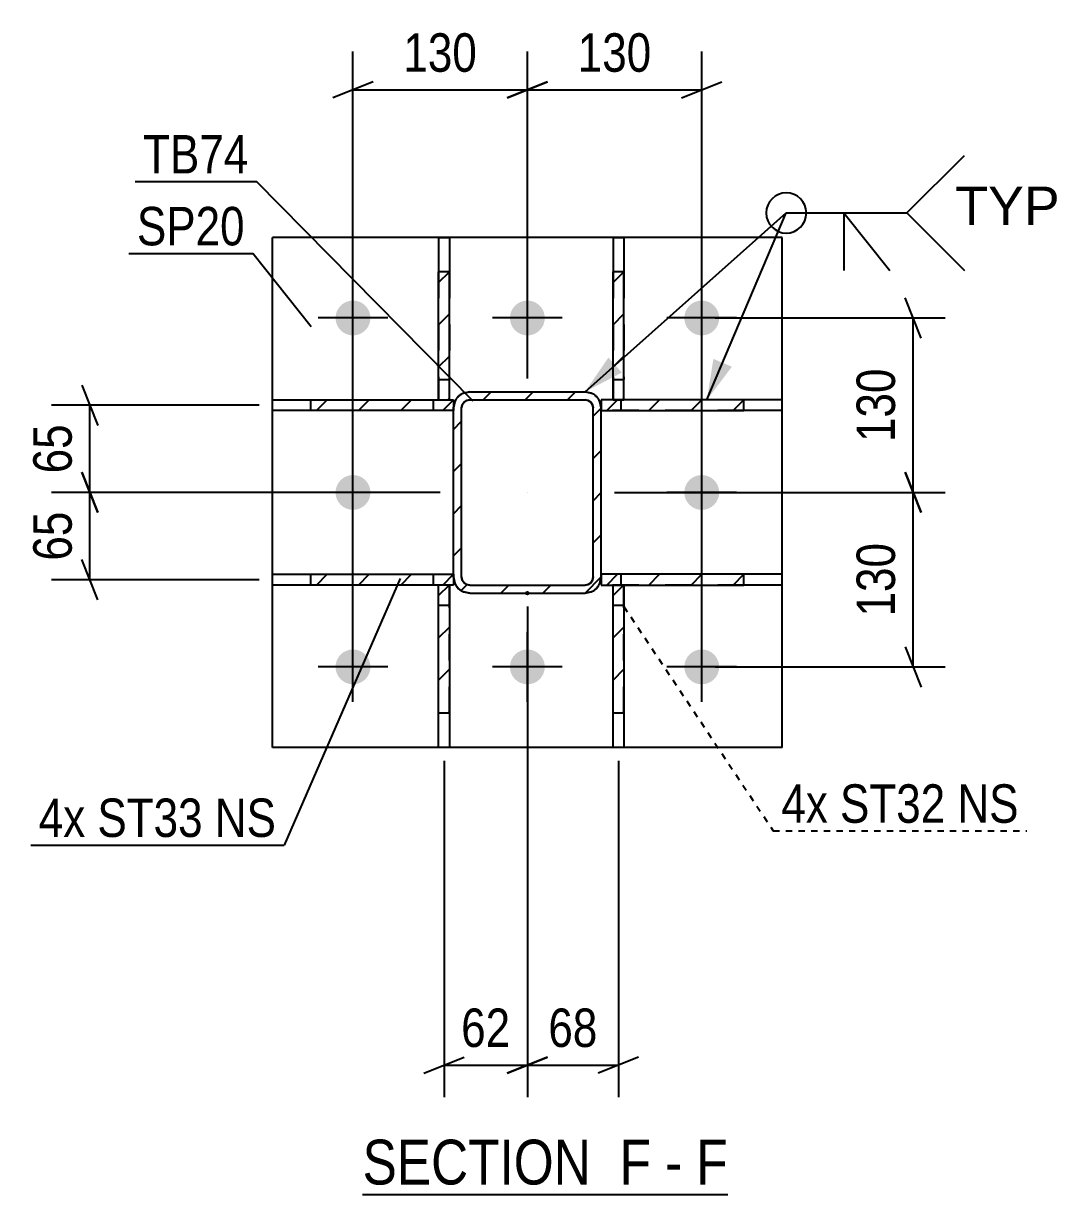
# Model space of a CAD drawing. Header units: millimetres. Extents: x 0 to 1779, y 0 to 560.
# Drawn here: x 1342.4 to 1419.7, y 42 to 129.2 of the extents above; entities that cross this region are included whole.
import ezdxf

# ---------------------------------------------------------------- set-up
doc = ezdxf.new("R2010")
doc.units = ezdxf.units.MM
for name, pattern in [('DXK_LINE_DOT2', [3.9198, 1.9599, -1.9599]), ('DXK_LINE_DOT3', [5.9187, 2.979, -0.9799, 0.9799, -0.9799]), ('DXK_LINE_DOT4', [0.9408, 0.4704, -0.4704])]:
    doc.linetypes.add(name, pattern=pattern)
doc.styles.add('Arial', font='ARIAL.TTF', dxfattribs={"height": 0.2})
doc.styles.add('Arial Narrow', font='ARIALN.TTF', dxfattribs={"height": 0.2})

# ---------------------------------------------------------------- blocks, each defined once
blk = doc.blocks.new('Unknown-814185208-17 - 2224')
at = {"color": 6, "linetype": 'Continuous'}
blk.add_line((1367.694, 41.95), (1394.91, 41.95), dxfattribs=at)
at = {"color": 0, "linetype": 'Continuous'}
for points in [[(1385.803, 42.7), (1385.803, 46.2), (1367.694, 46.2), (1367.694, 42.7)], [(1389.194, 42.7), (1389.194, 46.2), (1386.853, 46.2), (1386.853, 42.7)], [(1391.519, 42.7), (1391.519, 46.2), (1390.244, 46.2), (1390.244, 42.7)], [(1394.91, 42.7), (1394.91, 46.2), (1392.569, 46.2), (1392.569, 42.7)]]:
    blk.add_wipeout(points, dxfattribs=at)
at = {"color": 7, "linetype": 'Continuous', "style": 'Arial Narrow'}
for s, height, p in [('SECTION ', 3.3405, (1367.694, 42.7)), ('F', 3.34, (1386.853, 42.7)), ('F', 3.34, (1392.569, 42.7)), ('-', 3.34, (1390.244, 42.7))]:
    blk.add_text(s, height=height, dxfattribs=at).set_placement(p)
blk = doc.blocks.new('Part-814185208-2299 - 2224')
at = {"linetype": 'Continuous'}
h = blk.add_hatch(dxfattribs=at)
h.set_pattern_fill('', scale=0.7, style=0, pattern_type=0)
h.set_pattern_definition([(45, (1374.162, 110.717), (-1.57154, 1.57154), [])])
h.paths.add_polyline_path([(1374.162, 101.181), (1374.162, 110.717), (1373.362, 110.717), (1373.362, 101.181)])
at = {"color": 2, "linetype": 'Continuous'}
for p, q in [((1373.362, 113.271), (1373.362, 110.717)), ((1373.362, 113.271), (1374.162, 113.271)), ((1374.162, 113.271), (1374.162, 110.717)), ((1373.362, 101.181), (1373.362, 110.717)), ((1374.162, 110.717), (1373.362, 110.717)), ((1374.162, 101.181), (1374.162, 110.717)), ((1373.362, 101.181), (1374.162, 101.181))]:
    blk.add_line(p, q, dxfattribs=at)
at = {"color": 7, "linetype": 'DXK_LINE_DOT2'}
for p, q in [((1373.362, 110.717), (1373.362, 101.181)), ((1374.162, 110.717), (1374.162, 102.681)), ((1373.362, 102.681), (1374.162, 102.681)), ((1374.162, 101.181), (1374.162, 102.681)), ((1373.362, 101.181), (1374.162, 101.181))]:
    blk.add_line(p, q, dxfattribs=at)
blk = doc.blocks.new('Part-814185208-2275 - 2224')
at = {"linetype": 'Continuous'}
h = blk.add_hatch(dxfattribs=at)
h.set_pattern_fill('', scale=0.7, style=0, pattern_type=0)
h.set_pattern_definition([(45, (1385.4775, 87.972), (-1.57154, 1.57154), [])])
h.paths.add_polyline_path([(1385.386, 87.513), (1385.477, 87.972), (1385.477, 100.572), (1385.386, 101.031), (1385.126, 101.421), (1384.737, 101.681), (1384.277, 101.772), (1375.677, 101.772), (1375.218, 101.681), (1374.829, 101.421), (1374.569, 101.031), (1374.477, 100.572), (1374.477, 87.972), (1374.569, 87.513), (1374.829, 87.124), (1375.218, 86.863), (1375.677, 86.772), (1384.277, 86.772), (1384.737, 86.863), (1385.126, 87.124)])
h.paths.add_polyline_path([(1384.507, 87.418), (1384.277, 87.372), (1375.677, 87.372), (1375.448, 87.418), (1375.253, 87.548), (1375.123, 87.742), (1375.077, 87.972), (1375.077, 100.572), (1375.123, 100.802), (1375.253, 100.996), (1375.448, 101.126), (1375.677, 101.172), (1384.277, 101.172), (1384.507, 101.126), (1384.702, 100.996), (1384.832, 100.802), (1384.877, 100.572), (1384.877, 87.972), (1384.832, 87.742), (1384.702, 87.548)])
blk.add_hatch(color=30, dxfattribs=at).paths.add_polyline_path([(1379.977, 86.672, -1), (1379.977, 86.872, -1)])
at = {"color": 7, "linetype": 'DXK_LINE_DOT2'}
for p, q in [((1375.218, 101.681), (1375.677, 101.772)), ((1375.677, 101.772), (1384.277, 101.772)), ((1384.277, 101.772), (1384.737, 101.681)), ((1374.477, 100.572), (1374.569, 101.031)), ((1374.477, 87.972), (1374.477, 100.572)), ((1375.123, 100.802), (1375.077, 100.572)), ((1375.077, 87.972), (1375.077, 100.572)), ((1375.253, 100.996), (1375.123, 100.802)), ((1375.448, 101.126), (1375.253, 100.996)), ((1375.677, 101.172), (1375.448, 101.126)), ((1375.677, 101.172), (1384.277, 101.172)), ((1384.507, 101.126), (1384.277, 101.172)), ((1384.702, 100.996), (1384.507, 101.126)), ((1384.832, 100.802), (1384.702, 100.996)), ((1384.877, 100.572), (1384.832, 100.802)), ((1384.877, 87.972), (1384.877, 100.572)), ((1385.386, 101.031), (1385.477, 100.572)), ((1385.477, 87.972), (1385.477, 100.572)), ((1374.569, 87.513), (1374.477, 87.972)), ((1375.077, 87.972), (1375.123, 87.742)), ((1375.123, 87.742), (1375.253, 87.548)), ((1375.253, 87.548), (1375.448, 87.418)), ((1375.448, 87.418), (1375.677, 87.372)), ((1375.677, 87.372), (1384.277, 87.372)), ((1384.277, 87.372), (1384.507, 87.418)), ((1384.507, 87.418), (1384.702, 87.548)), ((1384.702, 87.548), (1384.832, 87.742)), ((1384.832, 87.742), (1384.877, 87.972)), ((1385.477, 87.972), (1385.386, 87.513)), ((1375.677, 86.772), (1375.218, 86.863)), ((1375.677, 86.772), (1384.277, 86.772)), ((1384.737, 86.863), (1384.277, 86.772))]:
    blk.add_line(p, q, dxfattribs=at)
at = {"color": 2, "linetype": 'Continuous'}
for p, q in [((1375.677, 101.772), (1375.218, 101.681)), ((1375.677, 101.772), (1384.277, 101.772)), ((1384.737, 101.681), (1384.277, 101.772)), ((1374.569, 101.031), (1374.477, 100.572)), ((1374.477, 87.972), (1374.477, 100.572)), ((1375.077, 100.572), (1375.123, 100.802)), ((1375.077, 87.972), (1375.077, 100.572)), ((1375.123, 100.802), (1375.253, 100.996)), ((1375.253, 100.996), (1375.448, 101.126)), ((1375.448, 101.126), (1375.677, 101.172)), ((1375.677, 101.172), (1384.277, 101.172)), ((1384.277, 101.172), (1384.507, 101.126)), ((1384.507, 101.126), (1384.702, 100.996)), ((1384.702, 100.996), (1384.832, 100.802)), ((1384.832, 100.802), (1384.877, 100.572)), ((1384.877, 87.972), (1384.877, 100.572)), ((1385.477, 100.572), (1385.386, 101.031)), ((1385.477, 87.972), (1385.477, 100.572)), ((1374.477, 87.972), (1374.569, 87.513)), ((1375.123, 87.742), (1375.077, 87.972)), ((1375.253, 87.548), (1375.123, 87.742)), ((1375.448, 87.418), (1375.253, 87.548)), ((1375.677, 87.372), (1375.448, 87.418)), ((1375.677, 87.372), (1384.277, 87.372)), ((1384.507, 87.418), (1384.277, 87.372)), ((1384.702, 87.548), (1384.507, 87.418)), ((1384.832, 87.742), (1384.702, 87.548)), ((1384.877, 87.972), (1384.832, 87.742)), ((1385.386, 87.513), (1385.477, 87.972)), ((1375.218, 86.863), (1375.677, 86.772)), ((1375.677, 86.772), (1384.277, 86.772)), ((1384.277, 86.772), (1384.737, 86.863))]:
    blk.add_line(p, q, dxfattribs=at)
at = {"color": 7, "linetype": 'DXK_LINE_DOT3'}
blk.add_line((1379.977, 94.272), (1379.977, 94.272), dxfattribs=at)
at = {"color": 30, "linetype": 'DXK_LINE_DOT3'}
blk.add_line((1379.977, 86.772), (1379.977, 86.772), dxfattribs=at)
at = {"color": 30, "linetype": 'Continuous'}
blk.add_circle((1379.977, 86.772), 0.1, dxfattribs=at)
at = {"color": 7, "linetype": 'DXK_LINE_DOT2'}
for centre, start, end in [((1375.677, 100.572), 112.49995, 157.49995), ((1384.277, 100.572), 22.49995, 67.49995), ((1375.677, 87.972), 202.49995, 247.49995), ((1384.277, 87.972), 292.49995, 337.49995)]:
    blk.add_arc(centre, 1.2, start, end, dxfattribs=at)
at = {"color": 2, "linetype": 'Continuous'}
for centre, start, end in [((1375.677, 100.572), 112.49995, 157.49995), ((1384.277, 100.572), 22.49995, 67.49995), ((1375.677, 87.972), 202.49995, 247.49995), ((1384.277, 87.972), 292.49995, 337.49995)]:
    blk.add_arc(centre, 1.2, start, end, dxfattribs=at)
blk = doc.blocks.new('Bolt-814185208-2355 - 2224')
at = {"linetype": 'Continuous'}
for points in [[(1365.677, 107.272, -1), (1368.277, 107.272, -1)], [(1378.677, 107.272, -1), (1381.277, 107.272, -1)], [(1391.677, 107.272, -1), (1394.277, 107.272, -1)], [(1365.677, 94.272, -1), (1368.277, 94.272, -1)], [(1391.677, 94.272, -1), (1394.277, 94.272, -1)], [(1365.677, 81.272, -1), (1368.277, 81.272, -1)], [(1378.677, 81.272, -1), (1381.277, 81.272, -1)], [(1391.677, 81.272, -1), (1394.277, 81.272, -1)]]:
    blk.add_hatch(color=1, dxfattribs=at).paths.add_polyline_path(points)
at = {"color": 1, "linetype": 'Continuous'}
for p, q in [((1366.977, 104.672), (1366.977, 109.872)), ((1379.977, 104.672), (1379.977, 109.872)), ((1392.977, 104.672), (1392.977, 109.872)), ((1369.577, 107.272), (1364.377, 107.272)), ((1382.577, 107.272), (1377.377, 107.272)), ((1395.577, 107.272), (1390.377, 107.272)), ((1366.977, 91.672), (1366.977, 96.872)), ((1392.977, 91.672), (1392.977, 96.872)), ((1369.577, 94.272), (1364.377, 94.272)), ((1395.577, 94.272), (1390.377, 94.272)), ((1366.977, 78.672), (1366.977, 83.872)), ((1379.977, 78.672), (1379.977, 83.872)), ((1392.977, 78.672), (1392.977, 83.872)), ((1369.577, 81.272), (1364.377, 81.272)), ((1382.577, 81.272), (1377.377, 81.272)), ((1395.577, 81.272), (1390.377, 81.272))]:
    blk.add_line(p, q, dxfattribs=at)
blk = doc.blocks.new('Part-814185208-2300 - 2224')
at = {"linetype": 'Continuous'}
h = blk.add_hatch(dxfattribs=at)
h.set_pattern_fill('', scale=0.7, style=0, pattern_type=0)
h.set_pattern_definition([(45, (1387.162, 87.3807), (-1.57154, 1.57154), [])])
h.paths.add_polyline_path([(1387.162, 77.829), (1387.162, 87.381), (1386.362, 87.381), (1386.362, 77.829)])
at = {"color": 7, "linetype": 'DXK_LINE_DOT2'}
for p, q in [((1386.362, 85.881), (1386.362, 87.381)), ((1386.362, 87.381), (1387.162, 87.381)), ((1387.162, 77.829), (1387.162, 87.381)), ((1386.362, 85.881), (1387.162, 85.881)), ((1386.362, 77.829), (1386.362, 85.881))]:
    blk.add_line(p, q, dxfattribs=at)
at = {"color": 2, "linetype": 'Continuous'}
for p, q in [((1386.362, 77.829), (1386.362, 87.381)), ((1386.362, 87.381), (1387.162, 87.381)), ((1387.162, 87.381), (1387.162, 77.829)), ((1386.362, 75.271), (1386.362, 77.829)), ((1387.162, 77.829), (1386.362, 77.829)), ((1387.162, 77.829), (1387.162, 75.271)), ((1387.162, 75.271), (1386.362, 75.271))]:
    blk.add_line(p, q, dxfattribs=at)
blk = doc.blocks.new('Part-814185208-2284 - 2224')
at = {"linetype": 'Continuous'}
h = blk.add_hatch(dxfattribs=at)
h.set_pattern_fill('', scale=0.7, style=0, pattern_type=0)
h.set_pattern_definition([(45, (1387.1615, 110.717), (-1.57154, 1.57154), [])])
h.paths.add_polyline_path([(1387.161, 101.181), (1387.162, 110.717), (1386.362, 110.717), (1386.361, 101.181)])
at = {"color": 2, "linetype": 'Continuous'}
for p, q in [((1386.362, 113.271), (1386.362, 110.717)), ((1386.362, 113.271), (1387.162, 113.271)), ((1387.162, 113.271), (1387.162, 110.717)), ((1386.361, 101.181), (1386.362, 110.717)), ((1387.162, 110.717), (1386.362, 110.717)), ((1387.161, 101.181), (1387.162, 110.717)), ((1386.361, 101.181), (1387.161, 101.181))]:
    blk.add_line(p, q, dxfattribs=at)
at = {"color": 7, "linetype": 'DXK_LINE_DOT2'}
for p, q in [((1386.362, 110.717), (1386.361, 101.181)), ((1387.162, 110.717), (1387.161, 102.681)), ((1386.361, 102.681), (1387.161, 102.681)), ((1387.161, 101.181), (1387.161, 102.681)), ((1386.361, 101.181), (1387.161, 101.181))]:
    blk.add_line(p, q, dxfattribs=at)
blk = doc.blocks.new('Part-814185208-2413 - 2224')
at = {"linetype": 'Continuous'}
h = blk.add_hatch(dxfattribs=at)
h.set_pattern_fill('', scale=0.7, style=0, pattern_type=0)
h.set_pattern_definition([(45, (1396.1255, 101.1707), (-1.57154, 1.57154), [])])
h.paths.add_polyline_path([(1396.126, 100.371), (1396.126, 101.171), (1385.478, 101.171), (1385.478, 100.371)])
at = {"color": 7, "linetype": 'DXK_LINE_DOT2'}
for p, q in [((1396.126, 101.171), (1385.478, 101.171)), ((1385.478, 101.171), (1385.478, 100.371)), ((1396.126, 100.371), (1385.478, 100.371)), ((1386.978, 100.371), (1386.978, 101.171))]:
    blk.add_line(p, q, dxfattribs=at)
at = {"color": 2, "linetype": 'Continuous'}
for p, q in [((1396.126, 101.171), (1385.478, 101.171)), ((1385.478, 101.171), (1385.478, 100.371)), ((1385.478, 100.371), (1396.126, 100.371)), ((1398.978, 101.171), (1396.126, 101.171)), ((1396.126, 100.371), (1396.126, 101.171)), ((1398.978, 100.371), (1396.126, 100.371)), ((1398.978, 100.371), (1398.978, 101.171))]:
    blk.add_line(p, q, dxfattribs=at)
blk = doc.blocks.new('Part-814185208-2392 - 2224')
at = {"color": 2, "linetype": 'Continuous'}
for p, q in [((1360.977, 75.272), (1360.977, 113.272)), ((1398.977, 113.272), (1360.977, 113.272)), ((1398.977, 75.272), (1398.977, 113.272)), ((1398.977, 75.272), (1360.977, 75.272))]:
    blk.add_line(p, q, dxfattribs=at)
blk = doc.blocks.new('Part-814185208-2408 - 2224')
at = {"linetype": 'Continuous'}
h = blk.add_hatch(dxfattribs=at)
h.set_pattern_fill('', scale=0.7, style=0, pattern_type=0)
h.set_pattern_definition([(45, (1396.1255, 88.1707), (-1.57154, 1.57154), [])])
h.paths.add_polyline_path([(1396.126, 87.371), (1396.126, 88.171), (1385.478, 88.171), (1385.478, 87.371)])
at = {"color": 7, "linetype": 'DXK_LINE_DOT2'}
for p, q in [((1396.126, 88.171), (1385.478, 88.171)), ((1385.478, 88.171), (1385.478, 87.371)), ((1386.978, 87.371), (1386.978, 88.171)), ((1396.126, 87.371), (1385.478, 87.371))]:
    blk.add_line(p, q, dxfattribs=at)
at = {"color": 2, "linetype": 'Continuous'}
for p, q in [((1396.126, 88.171), (1385.478, 88.171)), ((1385.478, 88.171), (1385.478, 87.371)), ((1398.978, 88.171), (1396.126, 88.171)), ((1396.126, 87.371), (1396.126, 88.171)), ((1398.978, 87.371), (1398.978, 88.171)), ((1385.478, 87.371), (1396.126, 87.371)), ((1398.978, 87.371), (1396.126, 87.371))]:
    blk.add_line(p, q, dxfattribs=at)
blk = doc.blocks.new('Part-814185208-2414 - 2224')
at = {"linetype": 'Continuous'}
h = blk.add_hatch(dxfattribs=at)
h.set_pattern_fill('', scale=0.7, style=0, pattern_type=0)
h.set_pattern_definition([(45, (1374.4774, 88.1705), (-1.57154, 1.57154), [])])
h.paths.add_polyline_path([(1374.477, 87.37), (1374.477, 88.17), (1363.83, 88.171), (1363.83, 87.371)])
at = {"color": 2, "linetype": 'Continuous'}
for p, q in [((1360.978, 87.371), (1360.978, 88.171)), ((1360.978, 88.171), (1363.83, 88.171)), ((1363.83, 88.171), (1374.477, 88.17)), ((1363.83, 87.371), (1363.83, 88.171)), ((1374.477, 88.17), (1374.477, 87.37)), ((1363.83, 87.371), (1360.978, 87.371)), ((1374.477, 87.37), (1363.83, 87.371))]:
    blk.add_line(p, q, dxfattribs=at)
at = {"color": 7, "linetype": 'DXK_LINE_DOT2'}
for p, q in [((1363.83, 88.171), (1374.477, 88.17)), ((1372.977, 87.371), (1372.977, 88.171)), ((1374.477, 88.17), (1374.477, 87.37)), ((1374.477, 87.37), (1363.83, 87.371))]:
    blk.add_line(p, q, dxfattribs=at)
blk = doc.blocks.new('Part-814185208-2415 - 2224')
at = {"linetype": 'Continuous'}
h = blk.add_hatch(dxfattribs=at)
h.set_pattern_fill('', scale=0.7, style=0, pattern_type=0)
h.set_pattern_definition([(45, (1374.4774, 101.1705), (-1.57154, 1.57154), [])])
h.paths.add_polyline_path([(1374.477, 100.37), (1374.477, 101.17), (1363.83, 101.171), (1363.83, 100.371)])
at = {"color": 2, "linetype": 'Continuous'}
for p, q in [((1360.978, 100.371), (1360.978, 101.171)), ((1360.978, 101.171), (1363.83, 101.171)), ((1363.83, 100.371), (1360.978, 100.371)), ((1363.83, 101.171), (1374.477, 101.17)), ((1363.83, 100.371), (1363.83, 101.171)), ((1374.477, 100.37), (1363.83, 100.371)), ((1374.477, 101.17), (1374.477, 100.37))]:
    blk.add_line(p, q, dxfattribs=at)
at = {"color": 7, "linetype": 'DXK_LINE_DOT2'}
for p, q in [((1363.83, 101.171), (1374.477, 101.17)), ((1374.477, 100.37), (1363.83, 100.371)), ((1372.977, 100.371), (1372.977, 101.171)), ((1374.477, 101.17), (1374.477, 100.37))]:
    blk.add_line(p, q, dxfattribs=at)
blk = doc.blocks.new('Part-814185208-2420 - 2224')
at = {"linetype": 'Continuous'}
h = blk.add_hatch(dxfattribs=at)
h.set_pattern_fill('', scale=0.7, style=0, pattern_type=0)
h.set_pattern_definition([(45, (1374.1626, 87.3807), (-1.57154, 1.57154), [])])
h.paths.add_polyline_path([(1374.162, 77.829), (1374.163, 87.381), (1373.363, 87.381), (1373.362, 77.829)])
at = {"color": 2, "linetype": 'Continuous'}
for p, q in [((1373.362, 77.829), (1373.363, 87.381)), ((1373.363, 87.381), (1374.163, 87.381)), ((1374.163, 87.381), (1374.162, 77.829)), ((1373.362, 75.271), (1373.362, 77.829)), ((1374.162, 77.829), (1373.362, 77.829)), ((1374.162, 77.829), (1374.162, 75.271)), ((1374.162, 75.271), (1373.362, 75.271))]:
    blk.add_line(p, q, dxfattribs=at)
at = {"color": 7, "linetype": 'DXK_LINE_DOT2'}
for p, q in [((1373.363, 85.881), (1373.363, 87.381)), ((1373.363, 87.381), (1374.163, 87.381)), ((1374.162, 77.829), (1374.163, 87.381)), ((1373.362, 77.829), (1373.363, 85.881)), ((1373.363, 85.881), (1374.163, 85.881))]:
    blk.add_line(p, q, dxfattribs=at)
blk = doc.blocks.new('StraightDimension-814185208-2449 - 2224')
at = {"color": 7, "linetype": 'Continuous'}
for p, q in [((1409.334, 92.772), (1408.134, 95.772)), ((1386.478, 94.272), (1411.134, 94.272)), ((1408.734, 81.272), (1408.734, 94.272)), ((1408.134, 82.772), (1409.334, 79.772)), ((1393.977, 81.272), (1411.134, 81.272))]:
    blk.add_line(p, q, dxfattribs=at)
at = {"color": 0}
blk.add_wipeout([(1407.984, 91.114), (1403.784, 91.114), (1403.784, 84.43), (1407.984, 84.43)], dxfattribs=at)
at = {"color": 3, "style": 'Arial Narrow'}
blk.add_text('130', height=2.8633, rotation=90.00021, dxfattribs=at).set_placement((1407.384, 85.03))
blk = doc.blocks.new('StraightDimension-814185208-2426 - 2224')
at = {"color": 7, "linetype": 'Continuous'}
for p, q in [((1346.756, 95.772), (1347.956, 92.772)), ((1373.478, 94.272), (1344.506, 94.272)), ((1347.356, 87.771), (1347.356, 94.272)), ((1347.956, 86.271), (1346.756, 89.271)), ((1359.978, 87.771), (1344.506, 87.771))]:
    blk.add_line(p, q, dxfattribs=at)
at = {"color": 0}
blk.add_wipeout([(1346.606, 93.45), (1342.406, 93.45), (1342.406, 88.593), (1346.606, 88.593)], dxfattribs=at)
at = {"color": 3, "style": 'Arial Narrow'}
blk.add_text('65', height=2.8633, rotation=90.00021, dxfattribs=at).set_placement((1346.006, 89.193))
blk = doc.blocks.new('StraightDimension-814185208-2432 - 2224')
at = {"color": 7, "linetype": 'Continuous'}
for p, q in [((1346.756, 102.271), (1347.956, 99.271)), ((1359.978, 100.771), (1344.506, 100.771)), ((1347.356, 94.272), (1347.356, 100.771)), ((1347.956, 92.772), (1346.756, 95.772)), ((1373.478, 94.272), (1344.506, 94.272))]:
    blk.add_line(p, q, dxfattribs=at)
at = {"color": 0}
blk.add_wipeout([(1346.606, 99.95), (1342.406, 99.95), (1342.406, 95.093), (1346.606, 95.093)], dxfattribs=at)
at = {"color": 3, "style": 'Arial Narrow'}
blk.add_text('65', height=2.8633, rotation=90.00021, dxfattribs=at).set_placement((1346.006, 95.693))
blk = doc.blocks.new('StraightDimension-814185208-2439 - 2224')
at = {"color": 7, "linetype": 'Continuous'}
for p, q in [((1409.334, 105.772), (1408.134, 108.772)), ((1393.978, 107.272), (1411.134, 107.272)), ((1408.734, 94.272), (1408.734, 107.272)), ((1408.134, 95.772), (1409.334, 92.772)), ((1386.478, 94.272), (1411.134, 94.272))]:
    blk.add_line(p, q, dxfattribs=at)
at = {"color": 0}
blk.add_wipeout([(1407.984, 104.114), (1403.784, 104.114), (1403.784, 97.43), (1407.984, 97.43)], dxfattribs=at)
at = {"color": 3, "style": 'Arial Narrow'}
blk.add_text('130', height=2.8633, rotation=90.00021, dxfattribs=at).set_placement((1407.384, 98.03))
blk = doc.blocks.new('StraightDimension-814185208-2460 - 2224')
at = {"color": 7, "linetype": 'Continuous'}
for p, q in [((1379.978, 85.772), (1379.978, 49.2)), ((1386.762, 74.271), (1386.762, 49.2)), ((1378.478, 51), (1381.478, 52.2)), ((1379.978, 51.6), (1386.762, 51.6)), ((1388.262, 52.2), (1385.262, 51))]:
    blk.add_line(p, q, dxfattribs=at)
at = {"color": 0}
blk.add_wipeout([(1385.798, 52.35), (1385.798, 56.55), (1380.941, 56.55), (1380.941, 52.35)], dxfattribs=at)
at = {"color": 3, "style": 'Arial Narrow'}
blk.add_text('68', height=2.8633, dxfattribs=at).set_placement((1381.541, 52.95))
blk = doc.blocks.new('StraightDimension-814185208-2469 - 2224')
at = {"color": 7, "linetype": 'Continuous'}
for p, q in [((1379.978, 85.772), (1379.978, 49.2)), ((1373.762, 74.271), (1373.762, 49.2)), ((1372.262, 51), (1375.262, 52.2)), ((1373.762, 51.6), (1379.978, 51.6)), ((1381.478, 52.2), (1378.478, 51))]:
    blk.add_line(p, q, dxfattribs=at)
at = {"color": 0}
blk.add_wipeout([(1379.298, 52.35), (1379.298, 56.55), (1374.442, 56.55), (1374.442, 52.35)], dxfattribs=at)
at = {"color": 3, "style": 'Arial Narrow'}
blk.add_text('62', height=2.8633, dxfattribs=at).set_placement((1375.042, 52.95))
blk = doc.blocks.new('StraightDimension-814185208-2480 - 2224')
at = {"color": 7, "linetype": 'Continuous'}
for p, q in [((1366.977, 82.272), (1366.977, 127.122)), ((1379.977, 102.772), (1379.977, 127.122)), ((1368.477, 124.872), (1365.477, 123.672)), ((1378.477, 123.672), (1381.477, 124.872)), ((1366.977, 124.272), (1379.977, 124.272))]:
    blk.add_line(p, q, dxfattribs=at)
at = {"color": 0}
blk.add_wipeout([(1376.82, 125.022), (1376.82, 129.222), (1370.135, 129.222), (1370.135, 125.022)], dxfattribs=at)
at = {"color": 3, "style": 'Arial Narrow'}
blk.add_text('130', height=2.8633, dxfattribs=at).set_placement((1370.735, 125.622))
blk = doc.blocks.new('StraightDimension-814185208-2489 - 2224')
at = {"color": 7, "linetype": 'Continuous'}
for p, q in [((1379.977, 102.772), (1379.977, 127.122)), ((1392.977, 82.272), (1392.977, 127.122)), ((1381.477, 124.872), (1378.477, 123.672)), ((1391.477, 123.672), (1394.477, 124.872)), ((1379.977, 124.272), (1392.977, 124.272))]:
    blk.add_line(p, q, dxfattribs=at)
at = {"color": 0}
blk.add_wipeout([(1389.82, 125.022), (1389.82, 129.222), (1383.135, 129.222), (1383.135, 125.022)], dxfattribs=at)
at = {"color": 3, "style": 'Arial Narrow'}
blk.add_text('130', height=2.8633, dxfattribs=at).set_placement((1383.735, 125.622))
blk = doc.blocks.new('Mark-814185208-2271 - 2224')
at = {"color": 30, "linetype": 'Continuous'}
for p in [(1350.729, 117.441), (1375.928, 101.065)]:
    blk.add_line(p, (1359.784, 117.441), dxfattribs=at)
at = {"color": 0}
blk.add_wipeout([(1359.184, 118.041), (1359.184, 121.041), (1351.329, 121.041), (1351.329, 118.041)], dxfattribs=at)
blk.add_wipeout([(1359.184, 118.041), (1359.184, 121.041), (1351.329, 121.041), (1351.329, 118.041)], dxfattribs=at)
at = {"color": 3, "style": 'Arial Narrow'}
blk.add_text('TB74', height=2.8633, dxfattribs=at).set_placement((1351.329, 118.041))
blk = doc.blocks.new('Mark-814185208-2388 - 2224')
at = {"color": 30, "linetype": 'Continuous'}
for p in [(1350.269, 112.085), (1363.856, 106.611)]:
    blk.add_line(p, (1359.508, 112.085), dxfattribs=at)
at = {"color": 0}
blk.add_wipeout([(1358.908, 112.685), (1358.908, 115.685), (1350.869, 115.685), (1350.869, 112.685)], dxfattribs=at)
blk.add_wipeout([(1358.908, 112.685), (1358.908, 115.685), (1350.869, 115.685), (1350.869, 112.685)], dxfattribs=at)
at = {"color": 3, "style": 'Arial Narrow'}
blk.add_text('SP20', height=2.8633, dxfattribs=at).set_placement((1350.869, 112.685))
blk = doc.blocks.new('MarkSet-814185208-2548 - 2224')
at = {"color": 30, "linetype": 'Continuous'}
for p in [(1370.492, 87.85), (1342.95, 67.999)]:
    blk.add_line(p, (1361.841, 67.999), dxfattribs=at)
at = {"color": 0}
for points in [[(1347.022, 68.599), (1347.022, 71.599), (1343.55, 71.599), (1343.55, 68.599)], [(1355.776, 68.599), (1355.776, 71.599), (1347.922, 71.599), (1347.922, 68.599)], [(1361.241, 68.599), (1361.241, 71.599), (1356.676, 71.599), (1356.676, 68.599)]]:
    blk.add_wipeout(points, dxfattribs=at)
for points in [[(1347.022, 68.599), (1347.022, 71.599), (1343.55, 71.599), (1343.55, 68.599)], [(1355.776, 68.599), (1355.776, 71.599), (1347.922, 71.599), (1347.922, 68.599)], [(1361.241, 68.599), (1361.241, 71.599), (1356.676, 71.599), (1356.676, 68.599)]]:
    blk.add_wipeout(points, dxfattribs=at)
at = {"color": 3, "style": 'Arial Narrow'}
for s, p in [('4x', (1343.55, 68.599)), ('ST33', (1347.922, 68.599)), ('NS', (1356.676, 68.599))]:
    blk.add_text(s, height=2.8633, dxfattribs=at).set_placement(p)
blk = doc.blocks.new('WeldMark-814185208-2498 - 2224')
at = {"linetype": 'Continuous'}
for points in [[(1387.018, 103.204), (1384.277, 101.772), (1386.022, 104.325)], [(1395.225, 103.639), (1393.362, 101.171), (1393.845, 104.225)]]:
    blk.add_hatch(color=30, dxfattribs=at).paths.add_polyline_path(points)
at = {"color": 30, "linetype": 'Continuous'}
for p, q in [((1384.277, 101.772), (1399.279, 115.099)), ((1393.362, 101.171), (1399.279, 115.099)), ((1399.279, 115.099), (1408.279, 115.099))]:
    blk.add_line(p, q, dxfattribs=at)
at = {"color": 3, "linetype": 'Continuous'}
for q in [(1406.994, 110.813), (1403.565, 110.813)]:
    blk.add_line((1403.565, 115.099), q, dxfattribs=at)
for start, end in [(90, 270), (270, 90)]:
    blk.add_arc((1399.279, 115.099), 1.5, start, end, dxfattribs=at)
at = {"color": 0, "linetype": 'Continuous'}
blk.add_wipeout([(1419.655, 114.199), (1419.655, 117.199), (1411.879, 117.199), (1411.879, 114.199)], dxfattribs=at)
blk.add_wipeout([(1419.655, 114.199), (1419.655, 117.199), (1411.879, 117.199), (1411.879, 114.199)], dxfattribs=at)
at = {"color": 3, "linetype": 'Continuous'}
for q in [(1412.565, 119.385), (1412.565, 110.813)]:
    blk.add_line((1408.279, 115.099), q, dxfattribs=at)
at = {"color": 3, "linetype": 'Continuous', "style": 'Arial'}
blk.add_text('TYP', height=2.8652, dxfattribs=at).set_placement((1411.879, 114.199))
blk = doc.blocks.new('MarkSet-814185208-2578 - 2224')
at = {"color": 30, "linetype": 'DXK_LINE_DOT4'}
for p, q in [((1387.162, 85.776), (1398.312, 69.056)), ((1398.312, 69.056), (1417.203, 69.056))]:
    blk.add_line(p, q, dxfattribs=at)
at = {"color": 0}
for points in [[(1402.384, 69.656), (1402.384, 72.656), (1398.912, 72.656), (1398.912, 69.656)], [(1411.138, 69.656), (1411.138, 72.656), (1403.284, 72.656), (1403.284, 69.656)], [(1416.603, 69.656), (1416.603, 72.656), (1412.038, 72.656), (1412.038, 69.656)]]:
    blk.add_wipeout(points, dxfattribs=at)
for points in [[(1402.384, 69.656), (1402.384, 72.656), (1398.912, 72.656), (1398.912, 69.656)], [(1411.138, 69.656), (1411.138, 72.656), (1403.284, 72.656), (1403.284, 69.656)], [(1416.603, 69.656), (1416.603, 72.656), (1412.038, 72.656), (1412.038, 69.656)]]:
    blk.add_wipeout(points, dxfattribs=at)
at = {"color": 3, "style": 'Arial Narrow'}
for s, p in [('4x', (1398.912, 69.656)), ('ST32', (1403.284, 69.656)), ('NS', (1412.038, 69.656))]:
    blk.add_text(s, height=2.8633, dxfattribs=at).set_placement(p)

msp = doc.modelspace()

# ---------------------------------------------------------------- block references
for name in ['Part-814185208-2392 - 2224', 'Part-814185208-2299 - 2224', 'Part-814185208-2284 - 2224', 'Bolt-814185208-2355 - 2224', 'Part-814185208-2275 - 2224', 'Part-814185208-2415 - 2224', 'Part-814185208-2413 - 2224', 'Part-814185208-2414 - 2224', 'Part-814185208-2408 - 2224', 'Part-814185208-2420 - 2224', 'Part-814185208-2300 - 2224', 'Unknown-814185208-17 - 2224']:
    msp.add_blockref(name, (0, 0))

# ---------------------------------------------------------------- next in the draw order: block references
for name in ['StraightDimension-814185208-2426 - 2224', 'StraightDimension-814185208-2449 - 2224']:
    msp.add_blockref(name, (0, 0))

# ---------------------------------------------------------------- next in the draw order: block references
for name in ['StraightDimension-814185208-2439 - 2224', 'StraightDimension-814185208-2432 - 2224', 'StraightDimension-814185208-2460 - 2224']:
    msp.add_blockref(name, (0, 0))

# ---------------------------------------------------------------- next in the draw order: block references
msp.add_blockref('StraightDimension-814185208-2469 - 2224', (0, 0))

# ---------------------------------------------------------------- next in the draw order: block references
msp.add_blockref('StraightDimension-814185208-2480 - 2224', (0, 0))

# ---------------------------------------------------------------- next in the draw order: block references
for name in ['StraightDimension-814185208-2489 - 2224', 'Mark-814185208-2271 - 2224', 'MarkSet-814185208-2548 - 2224']:
    msp.add_blockref(name, (0, 0))

# ---------------------------------------------------------------- next in the draw order: block references
for name in ['WeldMark-814185208-2498 - 2224', 'Mark-814185208-2388 - 2224', 'MarkSet-814185208-2578 - 2224']:
    msp.add_blockref(name, (0, 0))

doc.saveas('drawing.dxf')
